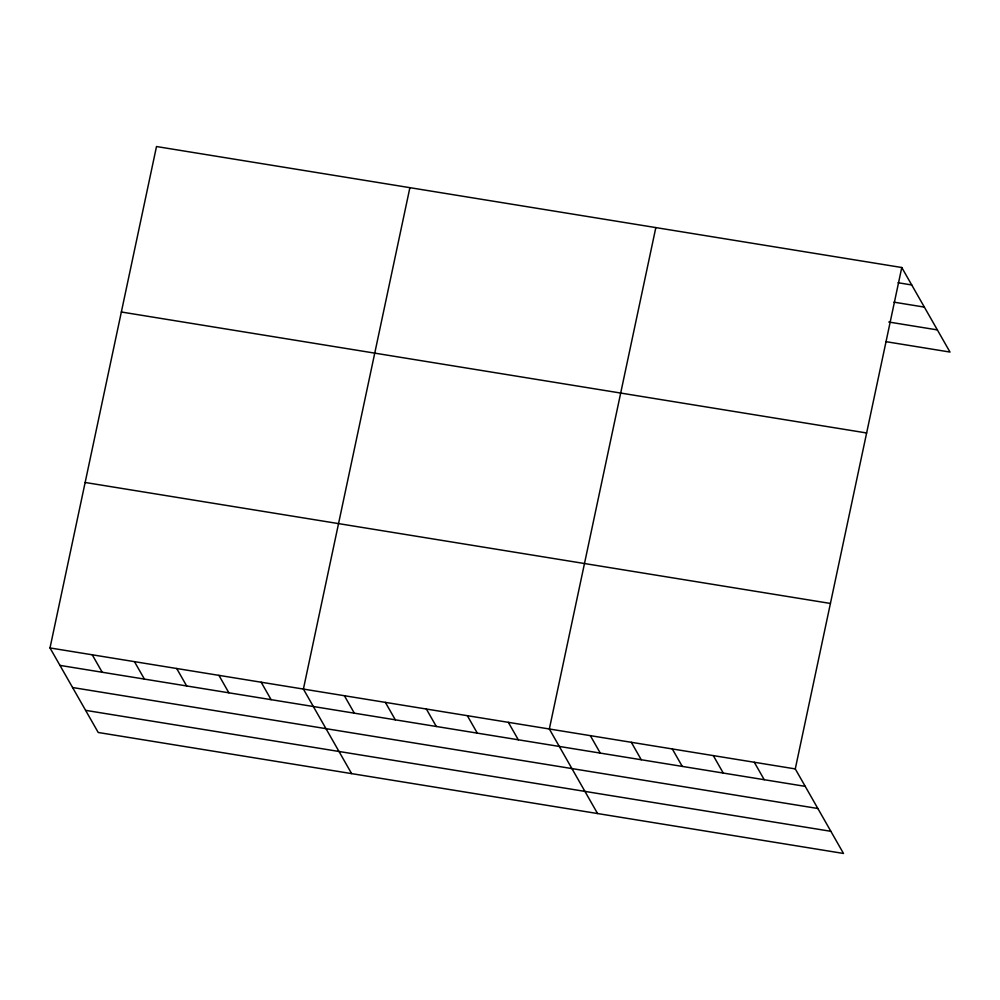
<?xml version="1.0" encoding="UTF-8"?>
<svg xmlns="http://www.w3.org/2000/svg" width="1000" height="1000" viewBox="0 0 1000 1000"><rect width="100%" height="100%" fill="white"/><g stroke="black" fill="none" stroke-linecap="round" stroke-linejoin="round"><path stroke-width="1.5" d="M901.775 267.512L795.275 768.913L843.5 853.462L98.225 732.487L50 647.938L156.5 146.537L901.775 267.512L950 352.062L886.237 341.712M409.888 187.675L303.4 689.075L351.625 773.612M655.837 227.587L549.338 728.988L597.562 813.538M898.062 282.738L911.725 284.962M893.988 302.175L924.35 307.1M888.787 322.025L937.375 329.913M121.35 312L866.625 432.975M85.15 482.475L830.425 603.45M50 647.938L795.275 768.913M59.95 665.387L805.225 786.363M72.588 687.525L817.862 808.5M85.6 710.35L830.875 831.312M754.287 762.262L764.237 779.7M713.3 755.6L723.25 773.05M672.3 748.95L682.262 766.4M631.312 742.3L641.263 759.737M590.325 735.638L600.275 753.088M508.35 722.337L518.3 739.788M467.35 715.688L477.3 733.125M426.362 709.025L436.312 726.475M385.375 702.375L395.325 719.825M344.387 695.725L354.338 713.175M261.163 682.212L271.112 699.663M218.925 675.362L228.875 692.8M176.7 668.5L186.65 685.95M134.462 661.65L144.412 679.1M92.238 654.8L102.188 672.237"/></g></svg>
